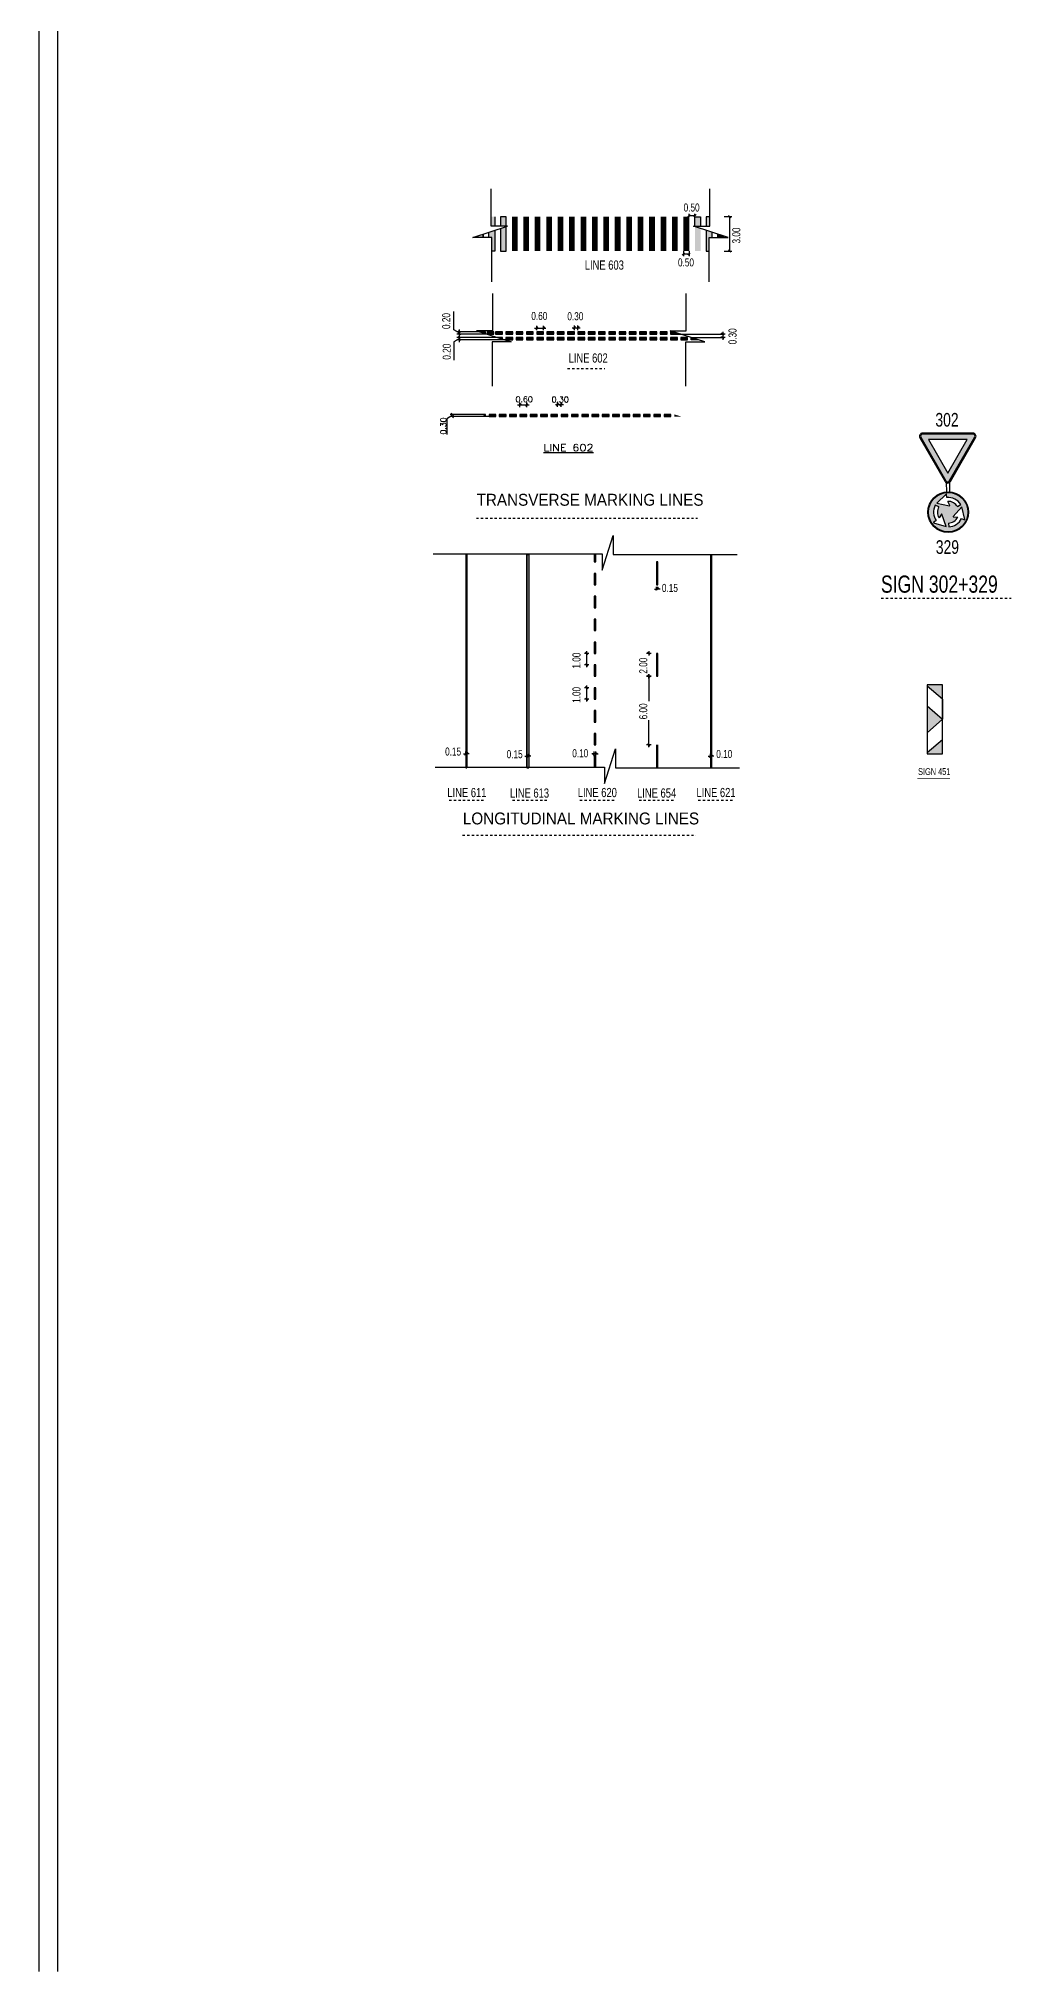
# Model space of a CAD drawing. Header units: metres. Extents: x 427982 to 431722, y 2905273 to 2906993.
# Drawn here: x 428908 to 429334, y 2905302 to 2906147 of the extents above; entities that cross this region are included whole.
import ezdxf
from ezdxf.enums import TextEntityAlignment as Align

# ---------------------------------------------------------------- set-up
doc = ezdxf.new("R2010")
doc.units = ezdxf.units.M
doc.linetypes.add('TI-620 150-200', pattern=[2, 1, -1])
for name, color, linetype in [('6_HAHI_Hatch Details 1.1', 7, 'Continuous'), ('DIM', 2, 'Continuous'), ('soma-marking', 7, 'Continuous'), ('TI-DETAILS', 7, 'Continuous')]:
    doc.layers.add(name, color=color, linetype=linetype)
doc.styles.add('JEREC', font='swisscl.ttf')
doc.styles.get("Standard").update_dxf_attribs({"font": 'simplex.shx'})

# ---------------------------------------------------------------- blocks, each defined once
blk = doc.blocks.new('454')
at = {"layer": '6_HAHI_Hatch Details 1.1'}
h = blk.add_hatch(color=1, dxfattribs=at)
h.dxf.hatch_style = 1
h.paths.add_polyline_path([(200419.31, 751882.84), (200412.53, 751882.84), (200412.53, 751882.24), (200412.59, 751882.24), (200419.31, 751876.56)])
h.paths.add_polyline_path([(200419.3, 751867.75), (200412.53, 751873.61), (200412.53, 751861.91)])
h.paths.add_polyline_path([(200419.31, 751858.96), (200412.53, 751853.28), (200412.53, 751852.65), (200419.31, 751852.65)])
blk.add_lwpolyline([(200419.31, 751882.84), (200412.53, 751882.84), (200412.53, 751852.65), (200419.31, 751852.65)], close=True)
at = {"flags": 128}
for points in [[(200419.31, 751876.56), (200412.59, 751882.24), (200412.53, 751882.24)], [(200412.59, 751882.24), (200412.53, 751873.61)], [(200419.31, 751876.56), (200419.3, 751867.75)], [(200412.53, 751873.61), (200419.3, 751867.75), (200412.53, 751861.91)], [(200412.53, 751853.28), (200419.31, 751858.96)]]:
    blk.add_lwpolyline(points, dxfattribs=at)

msp = doc.modelspace()

# ---------------------------------------------------------------- hatches: boundary and pattern name
at = {"layer": '6_HAHI_Hatch Details 1.1'}
h = msp.add_hatch(color=256, dxfattribs=at)
h.dxf.hatch_style = 1
h.paths.add_polyline_path([(429102.679, 2906061.809), (429100.179, 2906061.011), (429100.179, 2906060.363), (429102.679, 2906060.363)])
h.paths.add_polyline_path([(429112.679, 2906069.392), (429110.179, 2906069.392), (429110.179, 2906065.203), (429112.679, 2906065.203)])
h = msp.add_hatch(color=256, dxfattribs=at)
h.dxf.hatch_style = 1
h.paths.add_polyline_path([(429107.679, 2906065.203), (429106.204, 2906065.203), (429106.204, 2906069.392), (429107.679, 2906069.392)])
h.paths.add_polyline_path([(429106.429, 2906054.392), (429106.429, 2906060.363), (429105.179, 2906060.363), (429105.179, 2906062.608), (429107.679, 2906063.407), (429107.679, 2906054.392)])
h = msp.add_hatch(color=256, dxfattribs=at)
h.dxf.hatch_style = 1
h.paths.add_polyline_path([(429110.179, 2906054.392), (429112.679, 2906054.392), (429112.679, 2906065.005), (429110.179, 2906064.206)])
h = msp.add_hatch(color=256, dxfattribs=at)
h.dxf.hatch_style = 1
h.paths.add_polyline_path([(429197.698, 2906064.206), (429195.198, 2906065.005), (429195.198, 2906054.392), (429197.698, 2906054.392)])
h.paths.add_polyline_path([(429197.698, 2906069.392), (429195.198, 2906069.392), (429195.198, 2906065.203), (429197.698, 2906065.203)])
h = msp.add_hatch(color=256, dxfattribs=at)
h.dxf.hatch_style = 1
h.paths.add_polyline_path([(429200.198, 2906065.203), (429201.673, 2906065.203), (429201.673, 2906069.392), (429200.198, 2906069.392)])
h.paths.add_polyline_path([(429201.448, 2906054.392), (429201.448, 2906060.363), (429202.698, 2906060.363), (429202.698, 2906062.608), (429200.198, 2906063.407), (429200.198, 2906054.392)])
h = msp.add_hatch(color=256, dxfattribs=at)
h.dxf.hatch_style = 1
h.paths.add_polyline_path([(429207.698, 2906061.011), (429205.198, 2906061.809), (429205.198, 2906060.363), (429207.698, 2906060.363)])
at = {"layer": 'soma-marking'}
h = msp.add_hatch(color=256, dxfattribs=at)
h.dxf.hatch_style = 1
h.paths.add_polyline_path([(429101.506, 2905982.961), (429103.704, 2905982.259), (429103.704, 2905982.961)])
h = msp.add_hatch(color=256, dxfattribs=at)
h.dxf.hatch_style = 1
h.paths.add_polyline_path([(429108.204, 2905981.961), (429108.204, 2905982.961), (429105.204, 2905982.961), (429105.204, 2905981.961)])
h = msp.add_hatch(color=256, dxfattribs=at)
h.dxf.hatch_style = 1
h.paths.add_polyline_path([(429112.704, 2905981.961), (429112.704, 2905982.961), (429109.704, 2905982.961), (429109.704, 2905981.961)])
h = msp.add_hatch(color=256, dxfattribs=at)
h.dxf.hatch_style = 1
h.paths.add_polyline_path([(429117.204, 2905981.961), (429117.204, 2905982.961), (429114.204, 2905982.961), (429114.204, 2905981.961)])
h = msp.add_hatch(color=256, dxfattribs=at)
h.dxf.hatch_style = 1
h.paths.add_polyline_path([(429121.704, 2905981.961), (429121.704, 2905982.961), (429118.704, 2905982.961), (429118.704, 2905981.961)])
h = msp.add_hatch(color=256, dxfattribs=at)
h.dxf.hatch_style = 1
h.paths.add_polyline_path([(429126.204, 2905981.961), (429126.204, 2905982.961), (429123.204, 2905982.961), (429123.204, 2905981.961)])
h = msp.add_hatch(color=256, dxfattribs=at)
h.dxf.hatch_style = 1
h.paths.add_polyline_path([(429130.704, 2905981.961), (429130.704, 2905982.961), (429127.704, 2905982.961), (429127.704, 2905981.961)])
h = msp.add_hatch(color=256, dxfattribs=at)
h.dxf.hatch_style = 1
h.paths.add_polyline_path([(429135.204, 2905981.961), (429135.204, 2905982.961), (429132.204, 2905982.961), (429132.204, 2905981.961)])
h = msp.add_hatch(color=256, dxfattribs=at)
h.dxf.hatch_style = 1
h.paths.add_polyline_path([(429139.704, 2905981.961), (429139.704, 2905982.961), (429136.704, 2905982.961), (429136.704, 2905981.961)])
h = msp.add_hatch(color=256, dxfattribs=at)
h.dxf.hatch_style = 1
h.paths.add_polyline_path([(429144.204, 2905981.961), (429144.204, 2905982.961), (429141.204, 2905982.961), (429141.204, 2905981.961)])
h = msp.add_hatch(color=256, dxfattribs=at)
h.dxf.hatch_style = 1
h.paths.add_polyline_path([(429148.704, 2905981.961), (429148.704, 2905982.961), (429145.704, 2905982.961), (429145.704, 2905981.961)])
h = msp.add_hatch(color=256, dxfattribs=at)
h.dxf.hatch_style = 1
h.paths.add_polyline_path([(429153.204, 2905981.961), (429153.204, 2905982.961), (429150.204, 2905982.961), (429150.204, 2905981.961)])
h = msp.add_hatch(color=256, dxfattribs=at)
h.dxf.hatch_style = 1
h.paths.add_polyline_path([(429157.704, 2905981.961), (429157.704, 2905982.961), (429154.704, 2905982.961), (429154.704, 2905981.961)])
h = msp.add_hatch(color=256, dxfattribs=at)
h.dxf.hatch_style = 1
h.paths.add_polyline_path([(429162.204, 2905981.961), (429162.204, 2905982.961), (429159.204, 2905982.961), (429159.204, 2905981.961)])
h = msp.add_hatch(color=256, dxfattribs=at)
h.dxf.hatch_style = 1
h.paths.add_polyline_path([(429166.704, 2905981.961), (429166.704, 2905982.961), (429163.704, 2905982.961), (429163.704, 2905981.961)])
h = msp.add_hatch(color=256, dxfattribs=at)
h.dxf.hatch_style = 1
h.paths.add_polyline_path([(429171.204, 2905981.961), (429171.204, 2905982.961), (429168.204, 2905982.961), (429168.204, 2905981.961)])
h = msp.add_hatch(color=256, dxfattribs=at)
h.dxf.hatch_style = 1
h.paths.add_polyline_path([(429175.704, 2905981.961), (429175.704, 2905982.961), (429172.704, 2905982.961), (429172.704, 2905981.961)])
h = msp.add_hatch(color=256, dxfattribs=at)
h.dxf.hatch_style = 1
h.paths.add_polyline_path([(429180.204, 2905981.961), (429180.204, 2905982.961), (429177.204, 2905982.961), (429177.204, 2905981.961)])
h = msp.add_hatch(color=256, dxfattribs=at)
h.dxf.hatch_style = 1
h.paths.add_polyline_path([(429184.704, 2905981.961), (429184.704, 2905982.961), (429181.704, 2905982.961), (429181.704, 2905981.961)])
h = msp.add_hatch(color=256, dxfattribs=at)
h.dxf.hatch_style = 1
h.paths.add_polyline_path([(429189.204, 2905981.994), (429186.204, 2905982.953), (429186.204, 2905981.961), (429189.204, 2905981.961)])
at = {"layer": 'TI-DETAILS'}
h = msp.add_hatch(color=256, dxfattribs=at)
h.dxf.hatch_style = 1
h.paths.add_polyline_path([(429101.017, 2906019.048), (429103.692, 2906018.193), (429103.692, 2906019.048)])
h = msp.add_hatch(color=256, dxfattribs=at)
h.dxf.hatch_style = 1
h.paths.add_polyline_path([(429107.365, 2906018.048), (429107.365, 2906019.048), (429104.365, 2906019.048), (429104.365, 2906018.048)])
h = msp.add_hatch(color=256, dxfattribs=at)
h.dxf.hatch_style = 1
h.paths.add_polyline_path([(429111.038, 2906018.048), (429111.038, 2906019.048), (429108.038, 2906019.048), (429108.038, 2906018.048)])
h = msp.add_hatch(color=256, dxfattribs=at)
h.dxf.hatch_style = 1
h.paths.add_polyline_path([(429108.84, 2906016.548), (429111.038, 2906015.846), (429111.038, 2906016.548)])
h = msp.add_hatch(color=256, dxfattribs=at)
h.dxf.hatch_style = 1
h.paths.add_polyline_path([(429115.538, 2906018.048), (429115.538, 2906019.048), (429112.538, 2906019.048), (429112.538, 2906018.048)])
h = msp.add_hatch(color=256, dxfattribs=at)
h.dxf.hatch_style = 1
h.paths.add_polyline_path([(429115.538, 2906015.548), (429115.538, 2906016.548), (429112.538, 2906016.548), (429112.538, 2906015.548)])
h = msp.add_hatch(color=256, dxfattribs=at)
h.dxf.hatch_style = 1
h.paths.add_polyline_path([(429120.038, 2906018.048), (429120.038, 2906019.048), (429117.038, 2906019.048), (429117.038, 2906018.048)])
h = msp.add_hatch(color=256, dxfattribs=at)
h.dxf.hatch_style = 1
h.paths.add_polyline_path([(429120.038, 2906015.548), (429120.038, 2906016.548), (429117.038, 2906016.548), (429117.038, 2906015.548)])
h = msp.add_hatch(color=256, dxfattribs=at)
h.dxf.hatch_style = 1
h.paths.add_polyline_path([(429124.538, 2906018.048), (429124.538, 2906019.048), (429121.538, 2906019.048), (429121.538, 2906018.048)])
h = msp.add_hatch(color=256, dxfattribs=at)
h.dxf.hatch_style = 1
h.paths.add_polyline_path([(429124.538, 2906015.548), (429124.538, 2906016.548), (429121.538, 2906016.548), (429121.538, 2906015.548)])
h = msp.add_hatch(color=256, dxfattribs=at)
h.dxf.hatch_style = 1
h.paths.add_polyline_path([(429129.038, 2906018.048), (429129.038, 2906019.048), (429126.038, 2906019.048), (429126.038, 2906018.048)])
h = msp.add_hatch(color=256, dxfattribs=at)
h.dxf.hatch_style = 1
h.paths.add_polyline_path([(429129.038, 2906015.548), (429129.038, 2906016.548), (429126.038, 2906016.548), (429126.038, 2906015.548)])
h = msp.add_hatch(color=256, dxfattribs=at)
h.dxf.hatch_style = 1
h.paths.add_polyline_path([(429133.538, 2906018.048), (429133.538, 2906019.048), (429130.538, 2906019.048), (429130.538, 2906018.048)])
h = msp.add_hatch(color=256, dxfattribs=at)
h.dxf.hatch_style = 1
h.paths.add_polyline_path([(429133.538, 2906015.548), (429133.538, 2906016.548), (429130.538, 2906016.548), (429130.538, 2906015.548)])
h = msp.add_hatch(color=256, dxfattribs=at)
h.dxf.hatch_style = 1
h.paths.add_polyline_path([(429138.038, 2906018.048), (429138.038, 2906019.048), (429135.038, 2906019.048), (429135.038, 2906018.048)])
h = msp.add_hatch(color=256, dxfattribs=at)
h.dxf.hatch_style = 1
h.paths.add_polyline_path([(429138.038, 2906015.548), (429138.038, 2906016.548), (429135.038, 2906016.548), (429135.038, 2906015.548)])
h = msp.add_hatch(color=256, dxfattribs=at)
h.dxf.hatch_style = 1
h.paths.add_polyline_path([(429142.538, 2906018.048), (429142.538, 2906019.048), (429139.538, 2906019.048), (429139.538, 2906018.048)])
h = msp.add_hatch(color=256, dxfattribs=at)
h.dxf.hatch_style = 1
h.paths.add_polyline_path([(429142.538, 2906015.548), (429142.538, 2906016.548), (429139.538, 2906016.548), (429139.538, 2906015.548)])
h = msp.add_hatch(color=256, dxfattribs=at)
h.dxf.hatch_style = 1
h.paths.add_polyline_path([(429147.038, 2906018.048), (429147.038, 2906019.048), (429144.038, 2906019.048), (429144.038, 2906018.048)])
h = msp.add_hatch(color=256, dxfattribs=at)
h.dxf.hatch_style = 1
h.paths.add_polyline_path([(429147.038, 2906015.548), (429147.038, 2906016.548), (429144.038, 2906016.548), (429144.038, 2906015.548)])
h = msp.add_hatch(color=256, dxfattribs=at)
h.dxf.hatch_style = 1
h.paths.add_polyline_path([(429151.538, 2906018.048), (429151.538, 2906019.048), (429148.538, 2906019.048), (429148.538, 2906018.048)])
h = msp.add_hatch(color=256, dxfattribs=at)
h.dxf.hatch_style = 1
h.paths.add_polyline_path([(429151.538, 2906015.548), (429151.538, 2906016.548), (429148.538, 2906016.548), (429148.538, 2906015.548)])
h = msp.add_hatch(color=256, dxfattribs=at)
h.dxf.hatch_style = 1
h.paths.add_polyline_path([(429156.038, 2906018.048), (429156.038, 2906019.048), (429153.038, 2906019.048), (429153.038, 2906018.048)])
h = msp.add_hatch(color=256, dxfattribs=at)
h.dxf.hatch_style = 1
h.paths.add_polyline_path([(429156.038, 2906015.548), (429156.038, 2906016.548), (429153.038, 2906016.548), (429153.038, 2906015.548)])
h = msp.add_hatch(color=256, dxfattribs=at)
h.dxf.hatch_style = 1
h.paths.add_polyline_path([(429160.538, 2906018.048), (429160.538, 2906019.048), (429157.538, 2906019.048), (429157.538, 2906018.048)])
h = msp.add_hatch(color=256, dxfattribs=at)
h.dxf.hatch_style = 1
h.paths.add_polyline_path([(429160.538, 2906015.548), (429160.538, 2906016.548), (429157.538, 2906016.548), (429157.538, 2906015.548)])
h = msp.add_hatch(color=256, dxfattribs=at)
h.dxf.hatch_style = 1
h.paths.add_polyline_path([(429165.038, 2906018.048), (429165.038, 2906019.048), (429162.038, 2906019.048), (429162.038, 2906018.048)])
h = msp.add_hatch(color=256, dxfattribs=at)
h.dxf.hatch_style = 1
h.paths.add_polyline_path([(429165.038, 2906015.548), (429165.038, 2906016.548), (429162.038, 2906016.548), (429162.038, 2906015.548)])
h = msp.add_hatch(color=256, dxfattribs=at)
h.dxf.hatch_style = 1
h.paths.add_polyline_path([(429169.538, 2906018.048), (429169.538, 2906019.048), (429166.538, 2906019.048), (429166.538, 2906018.048)])
h = msp.add_hatch(color=256, dxfattribs=at)
h.dxf.hatch_style = 1
h.paths.add_polyline_path([(429169.538, 2906015.548), (429169.538, 2906016.548), (429166.538, 2906016.548), (429166.538, 2906015.548)])
h = msp.add_hatch(color=256, dxfattribs=at)
h.dxf.hatch_style = 1
h.paths.add_polyline_path([(429174.038, 2906018.048), (429174.038, 2906019.048), (429171.038, 2906019.048), (429171.038, 2906018.048)])
h = msp.add_hatch(color=256, dxfattribs=at)
h.dxf.hatch_style = 1
h.paths.add_polyline_path([(429174.038, 2906015.548), (429174.038, 2906016.548), (429171.038, 2906016.548), (429171.038, 2906015.548)])
h = msp.add_hatch(color=256, dxfattribs=at)
h.dxf.hatch_style = 1
h.paths.add_polyline_path([(429178.538, 2906018.048), (429178.538, 2906019.048), (429175.538, 2906019.048), (429175.538, 2906018.048)])
h = msp.add_hatch(color=256, dxfattribs=at)
h.dxf.hatch_style = 1
h.paths.add_polyline_path([(429178.538, 2906015.548), (429178.538, 2906016.548), (429175.538, 2906016.548), (429175.538, 2906015.548)])
h = msp.add_hatch(color=256, dxfattribs=at)
h.dxf.hatch_style = 1
h.paths.add_polyline_path([(429183.038, 2906018.048), (429183.038, 2906019.048), (429180.038, 2906019.048), (429180.038, 2906018.048)])
h = msp.add_hatch(color=256, dxfattribs=at)
h.dxf.hatch_style = 1
h.paths.add_polyline_path([(429183.038, 2906015.548), (429183.038, 2906016.548), (429180.038, 2906016.548), (429180.038, 2906015.548)])
h = msp.add_hatch(color=256, dxfattribs=at)
h.dxf.hatch_style = 1
h.paths.add_polyline_path([(429187.538, 2906018.458), (429185.69, 2906019.048), (429184.538, 2906019.048), (429184.538, 2906018.048), (429187.538, 2906018.048)])
h = msp.add_hatch(color=256, dxfattribs=at)
h.dxf.hatch_style = 1
h.paths.add_polyline_path([(429187.538, 2906015.548), (429187.538, 2906016.548), (429184.538, 2906016.548), (429184.538, 2906015.548)])
h = msp.add_hatch(color=256, dxfattribs=at)
h.dxf.hatch_style = 1
h.paths.add_polyline_path([(429192.038, 2906015.548), (429192.038, 2906016.548), (429189.038, 2906016.548), (429189.038, 2906015.548)])
h = msp.add_hatch(color=256, dxfattribs=at)
h.dxf.hatch_style = 1
h.paths.add_polyline_path([(429196.538, 2906015.581), (429193.538, 2906016.54), (429193.538, 2906015.548), (429196.538, 2906015.548)])
h = msp.add_hatch(color=1, dxfattribs=at)
h.paths.add_polyline_path([(429305.747, 2905974.266), (429294.713, 2905974.266, 0.5773503), (429293.943, 2905972.931), (429301.042, 2905960.635), (429303.782, 2905960.635), (429297.281, 2905971.893), (429305.747, 2905971.893)])
h.paths.add_polyline_path([(429317.552, 2905972.931, 0.5773503), (429316.782, 2905974.266), (429305.747, 2905974.266), (429305.747, 2905971.893), (429314.213, 2905971.893), (429307.713, 2905960.635), (429310.453, 2905960.635)])
h.paths.add_polyline_path([(429310.453, 2905960.635), (429307.713, 2905960.635), (429305.747, 2905957.23), (429305.747, 2905953.374, 0.2679492), (429306.518, 2905953.819)])
h.paths.add_polyline_path([(429303.782, 2905960.635), (429301.042, 2905960.635), (429304.977, 2905953.819, 0.2679492), (429305.747, 2905953.374), (429305.747, 2905957.23)])
h = msp.add_hatch(color=162, dxfattribs=at)
h.paths.add_polyline_path([(429305.946, 2905948.769), (429305.946, 2905946.592, -0.2595054), (429311.405, 2905943.554), (429309.996, 2905942.624, 0.2622131), (429305.946, 2905944.905), (429305.946, 2905944.574), (429306.605, 2905943.132, -0.6124869), (429306.501, 2905943.001), (429305.946, 2905943.113), (429305.946, 2905940.168), (429309.793, 2905940.168), (429311.884, 2905942.541), (429312.433, 2905940.168), (429314.547, 2905940.168, 0.4142136)])
h.paths.add_polyline_path([(429309.793, 2905940.168), (429305.946, 2905940.168), (429305.946, 2905931.567, 0.4142136), (429314.547, 2905940.168), (429312.433, 2905940.168), (429313.171, 2905936.978, -0.6285269), (429313.039, 2905936.872), (429311.778, 2905937.476, -0.28398), (429306.149, 2905933.747), (429306.047, 2905935.432, 0.2707075), (429310.121, 2905937.931), (429308.183, 2905938.115, -0.6124869), (429308.122, 2905938.271)])
h.paths.add_polyline_path([(429305.946, 2905940.168), (429301.209, 2905940.168, 0.1397298), (429301.921, 2905937.671), (429303.05, 2905939.257, -0.6124869), (429303.215, 2905939.232), (429305.032, 2905933.839), (429299.571, 2905935.506, -0.6285269), (429299.545, 2905935.673), (429300.698, 2905936.463, -0.1549121), (429299.522, 2905940.168), (429297.345, 2905940.168, 0.4142136), (429305.946, 2905931.567)])
h.paths.add_polyline_path([(429305.946, 2905943.113), (429300.921, 2905944.124), (429305.096, 2905948.02, -0.6285269), (429305.253, 2905947.958), (429305.361, 2905946.565, -0.0227947), (429305.946, 2905946.592), (429305.946, 2905948.769, 0.4142136), (429297.345, 2905940.168), (429299.522, 2905940.168, -0.1236292), (429300.284, 2905943.203), (429301.794, 2905942.448, 0.1262039), (429301.209, 2905940.168), (429305.946, 2905940.168)])
for points in [[(429095.04, 2905921.711), (429095.04, 2905828.39), (429095.54, 2905828.39), (429095.54, 2905921.711)], [(429151.923, 2905921.711), (429151.173, 2905921.711), (429151.173, 2905918.39), (429151.923, 2905918.39)], [(429201.999, 2905921.711), (429201.999, 2905828.39), (429202.499, 2905828.39), (429202.499, 2905921.711)], [(429151.923, 2905913.39), (429151.173, 2905913.39), (429151.173, 2905908.39), (429151.923, 2905908.39)], [(429178.476, 2905908.39), (429178.976, 2905908.39), (429178.976, 2905918.39), (429178.476, 2905918.39)], [(429151.923, 2905903.39), (429151.173, 2905903.39), (429151.173, 2905898.39), (429151.923, 2905898.39)], [(429151.923, 2905893.39), (429151.173, 2905893.39), (429151.173, 2905888.39), (429151.923, 2905888.39)], [(429151.923, 2905883.39), (429151.173, 2905883.39), (429151.173, 2905878.39), (429151.923, 2905878.39)], [(429178.476, 2905868.39), (429178.976, 2905868.39), (429178.976, 2905878.39), (429178.476, 2905878.39)], [(429151.923, 2905873.39), (429151.173, 2905873.39), (429151.173, 2905868.39), (429151.923, 2905868.39)], [(429151.923, 2905863.39), (429151.173, 2905863.39), (429151.173, 2905858.39), (429151.923, 2905858.39)], [(429151.923, 2905853.39), (429151.173, 2905853.39), (429151.173, 2905848.39), (429151.923, 2905848.39)], [(429151.923, 2905843.39), (429151.173, 2905843.39), (429151.173, 2905838.39), (429151.923, 2905838.39)], [(429178.476, 2905828.39), (429178.976, 2905828.39), (429178.976, 2905838.39), (429178.476, 2905838.39)], [(429151.173, 2905828.615), (429151.923, 2905828.615), (429151.923, 2905833.39), (429151.173, 2905833.39)]]:
    msp.add_hatch(color=256, dxfattribs=at).paths.add_polyline_path(points)
h = msp.add_hatch(color=256, dxfattribs=at)
h.dxf.hatch_style = 1
h.paths.add_polyline_path([(429121.8, 2905828.39), (429121.8, 2905921.711), (429122.55, 2905921.711), (429122.55, 2905828.39)])

# ---------------------------------------------------------------- linework, layer by layer
for p, q in [((428908.319, 2906992.6), (428908.319, 2905301.967)), ((428916.48, 2906992.6), (428916.48, 2905301.967)), ((429107.679, 2906069.392), (429107.679, 2906065.203)), ((429192.698, 2906069.392), (429192.698, 2906070.706)), ((429195.198, 2906069.806), (429192.698, 2906069.806)), ((429195.198, 2906069.392), (429195.198, 2906070.706)), ((429201.673, 2906069.392), (429200.198, 2906069.392)), ((429200.198, 2906069.392), (429200.198, 2906065.203)), ((429210.465, 2906054.392), (429210.465, 2906069.392)), ((429190.198, 2906054.392), (429190.198, 2906052.214)), ((429190.198, 2906053.114), (429192.698, 2906053.114)), ((429192.698, 2906054.392), (429192.698, 2906052.214)), ((429208.01, 2906054.392), (429211.365, 2906054.392))]:
    msp.add_line(p, q)
for points in [[(429107.679, 2906063.407), (429107.679, 2906054.392), (429106.429, 2906054.392)], [(429112.679, 2906065.203), (429112.679, 2906069.392), (429110.179, 2906069.392), (429110.179, 2906065.203)], [(429110.179, 2906064.206), (429110.179, 2906054.392), (429112.679, 2906054.392), (429112.679, 2906065.005)], [(429195.198, 2906065.203), (429195.198, 2906069.392), (429197.698, 2906069.392), (429197.698, 2906065.203)], [(429200.198, 2906063.407), (429200.198, 2906054.392), (429201.448, 2906054.392)], [(429105.179, 2906060.363), (429105.179, 2906062.608)], [(429202.698, 2906060.363), (429202.698, 2906062.608)]]:
    msp.add_lwpolyline(points)
at = {"const_width": 2.5, "flags": 128}
for points in [[(429116.448, 2906069.392), (429116.448, 2906054.392)], [(429121.448, 2906069.392), (429121.448, 2906054.392)], [(429126.448, 2906069.392), (429126.448, 2906054.392)], [(429131.448, 2906069.392), (429131.448, 2906054.392)], [(429136.448, 2906069.392), (429136.448, 2906054.392)], [(429141.448, 2906069.392), (429141.448, 2906054.392)], [(429146.448, 2906069.392), (429146.448, 2906054.392)], [(429151.448, 2906069.392), (429151.448, 2906054.392)], [(429156.448, 2906069.392), (429156.448, 2906054.392)], [(429161.448, 2906069.392), (429161.448, 2906054.392)], [(429166.448, 2906069.392), (429166.448, 2906054.392)], [(429171.448, 2906069.392), (429171.448, 2906054.392)], [(429176.448, 2906069.392), (429176.448, 2906054.392)], [(429181.448, 2906069.392), (429181.448, 2906054.392)], [(429186.448, 2906069.392), (429186.448, 2906054.392)], [(429191.448, 2906069.392), (429191.448, 2906054.392)]]:
    msp.add_lwpolyline(points, dxfattribs=at)
at = {"flags": 128}
for points in [[(429211.365, 2906069.392), (429208.01, 2906069.392)], [(429100.179, 2906061.011), (429100.179, 2906060.363)], [(429102.679, 2906061.809), (429102.679, 2906060.363)], [(429102.679, 2906060.363), (429102.679, 2906061.809)], [(429205.198, 2906061.809), (429205.198, 2906060.363)], [(429205.198, 2906060.363), (429205.198, 2906061.809)], [(429207.698, 2906061.011), (429207.698, 2906060.363)]]:
    msp.add_lwpolyline(points, dxfattribs=at)
at = {"layer": 'DIM'}
for p, q in [((429119.204, 2905987.63), (429118.204, 2905986.63)), ((429118.704, 2905986.13), (429118.704, 2905988.13)), ((429121.204, 2905986.63), (429122.204, 2905987.63)), ((429121.704, 2905986.13), (429121.704, 2905988.13)), ((429135.704, 2905987.736), (429134.704, 2905986.736)), ((429135.204, 2905986.236), (429135.204, 2905988.236)), ((429136.204, 2905986.736), (429137.204, 2905987.736)), ((429136.704, 2905986.236), (429136.704, 2905988.236)), ((429090.159, 2905982.961), (429088.159, 2905982.961)), ((429090.159, 2905981.961), (429088.159, 2905981.961)), ((429089.659, 2905982.461), (429088.659, 2905983.461)), ((429088.659, 2905982.461), (429089.659, 2905981.461)), ((429105.204, 2905981.961), (429089.053, 2905981.961)), ((429117.704, 2905987.13), (429122.704, 2905987.13))]:
    msp.add_line(p, q, dxfattribs=at)
for points in [[(429089.159, 2905982.461), (429086.765, 2905981.029), (429086.765, 2905974.176)], [(429103.704, 2905982.259), (429103.704, 2905982.961), (429089.053, 2905982.961)]]:
    msp.add_lwpolyline(points, dxfattribs=at)
at = {"layer": 'soma-marking'}
msp.add_line((429134.204, 2905987.236), (429137.704, 2905987.236), dxfattribs=at)
for points in [[(429108.204, 2905982.961), (429105.204, 2905982.961), (429105.204, 2905981.961), (429108.204, 2905981.961)], [(429112.704, 2905982.961), (429109.704, 2905982.961), (429109.704, 2905981.961), (429112.704, 2905981.961)], [(429117.204, 2905982.961), (429114.204, 2905982.961), (429114.204, 2905981.961), (429117.204, 2905981.961)], [(429121.704, 2905982.961), (429118.704, 2905982.961), (429118.704, 2905981.961), (429121.704, 2905981.961)], [(429126.204, 2905982.961), (429123.204, 2905982.961), (429123.204, 2905981.961), (429126.204, 2905981.961)], [(429130.704, 2905982.961), (429127.704, 2905982.961), (429127.704, 2905981.961), (429130.704, 2905981.961)], [(429135.204, 2905982.961), (429132.204, 2905982.961), (429132.204, 2905981.961), (429135.204, 2905981.961)], [(429139.704, 2905982.961), (429136.704, 2905982.961), (429136.704, 2905981.961), (429139.704, 2905981.961)], [(429144.204, 2905982.961), (429141.204, 2905982.961), (429141.204, 2905981.961), (429144.204, 2905981.961)], [(429148.704, 2905982.961), (429145.704, 2905982.961), (429145.704, 2905981.961), (429148.704, 2905981.961)], [(429153.204, 2905982.961), (429150.204, 2905982.961), (429150.204, 2905981.961), (429153.204, 2905981.961)], [(429157.704, 2905982.961), (429154.704, 2905982.961), (429154.704, 2905981.961), (429157.704, 2905981.961)], [(429162.204, 2905982.961), (429159.204, 2905982.961), (429159.204, 2905981.961), (429162.204, 2905981.961)], [(429166.704, 2905982.961), (429163.704, 2905982.961), (429163.704, 2905981.961), (429166.704, 2905981.961)], [(429171.204, 2905982.961), (429168.204, 2905982.961), (429168.204, 2905981.961), (429171.204, 2905981.961)], [(429175.704, 2905982.961), (429172.704, 2905982.961), (429172.704, 2905981.961), (429175.704, 2905981.961)], [(429180.204, 2905982.961), (429177.204, 2905982.961), (429177.204, 2905981.961), (429180.204, 2905981.961)], [(429184.704, 2905982.961), (429181.704, 2905982.961), (429181.704, 2905981.961), (429184.704, 2905981.961)]]:
    msp.add_lwpolyline(points, close=True, dxfattribs=at)
at = {"layer": 'soma-marking', "linetype": 'TI-620 150-200', "const_width": 0.3, "flags": 128}
msp.add_lwpolyline([(429292.404, 2905823.663), (429306.762, 2905823.663)], dxfattribs=at)
at = {"layer": 'TI-DETAILS', "color": 0, "linetype": 'ByBlock', "lineweight": -2}
for p, q in [((429192.198, 2906069.306), (429193.198, 2906070.306)), ((429194.698, 2906069.306), (429195.698, 2906070.306)), ((429210.965, 2906068.892), (429209.965, 2906069.892)), ((429209.965, 2906054.892), (429210.965, 2906053.892)), ((429189.698, 2906052.614), (429190.698, 2906053.614)), ((429192.198, 2906052.614), (429193.198, 2906053.614)), ((429126.538, 2906021.218), (429125.538, 2906020.218)), ((429128.538, 2906020.218), (429129.538, 2906021.218)), ((429143.038, 2906021.323), (429142.038, 2906020.323)), ((429143.538, 2906020.323), (429144.538, 2906021.323)), ((429092.646, 2906018.548), (429091.646, 2906019.548)), ((429091.646, 2906018.548), (429092.646, 2906017.548)), ((429092.646, 2906016.048), (429091.646, 2906017.048)), ((429091.646, 2906016.048), (429092.646, 2906015.048)), ((429207.888, 2906017.548), (429206.888, 2906018.548)), ((429206.888, 2906017.048), (429207.888, 2906016.048)), ((429177.976, 2905906.04), (429178.976, 2905907.04)), ((429179.476, 2905907.04), (429178.476, 2905906.04)), ((429148.394, 2905877.89), (429147.394, 2905878.89)), ((429175.548, 2905877.89), (429174.548, 2905878.89)), ((429147.394, 2905873.89), (429148.394, 2905872.89)), ((429148.394, 2905862.89), (429147.394, 2905863.89)), ((429147.394, 2905858.89), (429148.394, 2905857.89)), ((429174.548, 2905838.89), (429175.548, 2905837.89)), ((429094.54, 2905833.976), (429095.54, 2905834.976)), ((429096.04, 2905834.976), (429095.04, 2905833.976)), ((429121.3, 2905832.975), (429122.3, 2905833.975)), ((429123.05, 2905833.975), (429122.05, 2905832.975)), ((429150.673, 2905833.937), (429151.673, 2905834.937)), ((429152.423, 2905834.937), (429151.423, 2905833.937)), ((429201.499, 2905832.913), (429202.499, 2905833.913)), ((429202.999, 2905833.913), (429201.999, 2905832.913))]:
    msp.add_line(p, q, dxfattribs=at)
at = {"layer": 'TI-DETAILS', "color": 7}
for p, q in [((429126.038, 2906019.718), (429126.038, 2906021.718)), ((429129.038, 2906019.718), (429129.038, 2906021.718)), ((429142.538, 2906019.823), (429142.538, 2906021.823)), ((429144.038, 2906019.823), (429144.038, 2906021.823)), ((429093.146, 2906019.048), (429091.146, 2906019.048)), ((429093.146, 2906018.048), (429091.146, 2906018.048)), ((429093.146, 2906016.548), (429091.146, 2906016.548)), ((429093.146, 2906015.548), (429091.146, 2906015.548)), ((429104.365, 2906018.048), (429092.04, 2906018.048)), ((429112.538, 2906015.548), (429092.04, 2906015.548)), ((429092.146, 2906020.048), (429092.146, 2906017.048)), ((429092.146, 2906017.548), (429092.146, 2906014.548)), ((429125.038, 2906020.718), (429130.038, 2906020.718)), ((429141.538, 2906020.823), (429145.038, 2906020.823)), ((429187.538, 2906018.048), (429207.388, 2906018.048)), ((429208.388, 2906018.048), (429206.388, 2906018.048)), ((429208.388, 2906016.548), (429206.388, 2906016.548)), ((429207.388, 2906019.048), (429207.388, 2906015.548)), ((429148.894, 2905878.39), (429146.894, 2905878.39)), ((429147.894, 2905872.39), (429147.894, 2905879.39)), ((429176.048, 2905878.39), (429174.048, 2905878.39)), ((429175.048, 2905879.39), (429175.048, 2905877.496)), ((429148.894, 2905873.39), (429146.894, 2905873.39)), ((429175.048, 2905869.39), (429175.048, 2905857.504)), ((429175.048, 2905867.39), (429175.048, 2905869.285)), ((429148.894, 2905863.39), (429146.894, 2905863.39)), ((429147.894, 2905857.39), (429147.894, 2905864.39)), ((429148.894, 2905858.39), (429146.894, 2905858.39)), ((429175.048, 2905837.39), (429175.048, 2905849.277)), ((429151.173, 2905833.437), (429151.173, 2905835.437)), ((429151.923, 2905833.437), (429151.923, 2905835.437)), ((429176.048, 2905838.39), (429174.048, 2905838.39)), ((429151.173, 2905834.437), (429150.173, 2905834.437)), ((429151.923, 2905834.437), (429152.923, 2905834.437))]:
    msp.add_line(p, q, dxfattribs=at)
at = {"layer": 'TI-DETAILS', "linetype": 'TI-620 150-200'}
for p, q in [((429139.538, 2906002.98), (429155.799, 2906002.98)), ((429099.664, 2905937.57), (429196.347, 2905937.57)), ((429276.669, 2905902.596), (429333.538, 2905902.596)), ((429087.823, 2905814.17), (429103.263, 2905814.17)), ((429115.51, 2905814.17), (429130.951, 2905814.17)), ((429144.916, 2905814.17), (429160.357, 2905814.17)), ((429170.794, 2905814.17), (429186.235, 2905814.17)), ((429196.672, 2905814.17), (429212.112, 2905814.17)), ((429093.658, 2905798.911), (429195.674, 2905798.911))]:
    msp.add_line(p, q, dxfattribs=at)
at = {"layer": 'TI-DETAILS'}
for p, q in [((429293.557, 2905972.709), (429304.592, 2905953.597)), ((429293.943, 2905972.931), (429304.977, 2905953.819)), ((429316.782, 2905974.711), (429294.713, 2905974.711)), ((429316.782, 2905974.266), (429294.713, 2905974.266)), ((429306.518, 2905953.819), (429317.552, 2905972.931)), ((429306.903, 2905953.597), (429317.937, 2905972.709)), ((429305.076, 2905953.111), (429305.129, 2905949.055)), ((429305.361, 2905946.565), (429305.253, 2905947.958)), ((429306.48, 2905953.148), (429306.532, 2905949.074)), ((429301.794, 2905942.448), (429300.284, 2905943.203)), ((429303.05, 2905939.257), (429301.921, 2905937.671)), ((429306.605, 2905943.132), (429305.796, 2905944.902)), ((429308.183, 2905938.115), (429310.121, 2905937.931)), ((429309.996, 2905942.624), (429311.405, 2905943.554)), ((429311.778, 2905937.476), (429313.039, 2905936.872)), ((429300.698, 2905936.463), (429299.545, 2905935.673)), ((429306.047, 2905935.432), (429306.149, 2905933.747)), ((429095.54, 2905921.711), (429095.54, 2905828.39)), ((429122.55, 2905921.711), (429122.55, 2905828.39)), ((429201.999, 2905921.711), (429201.999, 2905828.39)), ((429202.499, 2905921.711), (429202.499, 2905828.39)), ((429095.54, 2905828.39), (429095.04, 2905828.39)), ((429122.55, 2905828.39), (429121.8, 2905828.39))]:
    msp.add_line(p, q, dxfattribs=at)
at = {"layer": 'TI-DETAILS', "color": 7}
for points in [[(429106.429, 2906040.983), (429106.429, 2906060.363), (429098.153, 2906060.363), (429113.299, 2906065.203), (429106.204, 2906065.203), (429106.204, 2906081.558)], [(429201.448, 2906040.983), (429201.448, 2906060.363), (429209.724, 2906060.363), (429194.578, 2906065.203), (429201.673, 2906065.203), (429201.673, 2906081.558)], [(429106.775, 2906035.83), (429106.775, 2906019.475), (429099.68, 2906019.475), (429114.826, 2906014.635), (429106.55, 2906014.635), (429106.55, 2905995.256)], [(429191.222, 2905995.256), (429191.222, 2906014.635), (429199.498, 2906014.635), (429184.353, 2906019.475), (429191.447, 2906019.475), (429191.447, 2906035.83)], [(429092.146, 2906018.548), (429089.752, 2906019.98), (429089.752, 2906027.997)], [(429092.146, 2906016.048), (429089.752, 2906014.617), (429089.752, 2906006.631)], [(429080.739, 2905921.936), (429154.684, 2905921.936), (429154.684, 2905914.841), (429159.524, 2905929.987), (429159.524, 2905921.711), (429213.698, 2905921.711)], [(429177.476, 2905906.54), (429178.476, 2905906.54), (429178.476, 2905907.54)], [(429179.976, 2905906.54), (429178.976, 2905906.54), (429178.976, 2905907.54)], [(429081.693, 2905828.615), (429155.637, 2905828.615), (429155.637, 2905821.521), (429160.477, 2905836.666), (429160.477, 2905828.39), (429214.652, 2905828.39)], [(429094.04, 2905834.476), (429095.04, 2905834.476), (429095.04, 2905835.476)], [(429096.54, 2905834.476), (429095.54, 2905834.476), (429095.54, 2905835.476)], [(429120.8, 2905833.475), (429121.8, 2905833.475), (429121.8, 2905834.475)], [(429123.55, 2905833.475), (429122.55, 2905833.475), (429122.55, 2905834.475)], [(429200.999, 2905833.413), (429201.999, 2905833.413), (429201.999, 2905834.413)], [(429203.499, 2905833.413), (429202.499, 2905833.413), (429202.499, 2905834.413)]]:
    msp.add_lwpolyline(points, dxfattribs=at)
at = {"layer": 'TI-DETAILS'}
for points in [[(429103.692, 2906018.193), (429103.692, 2906019.048), (429101.017, 2906019.048), (429092.04, 2906019.048)], [(429111.038, 2906015.846), (429111.038, 2906016.548), (429108.84, 2906016.548), (429092.04, 2906016.548)], [(429185.69, 2906019.048), (429184.538, 2906019.048), (429184.538, 2906018.048), (429187.538, 2906018.048), (429187.538, 2906018.458)], [(429196.538, 2906015.548), (429193.538, 2906015.548), (429193.538, 2906016.548), (429207.388, 2906016.548)], [(429095.04, 2905921.711), (429095.04, 2905828.39), (429095.54, 2905828.39)], [(429121.8, 2905921.711), (429121.8, 2905828.39), (429122.55, 2905828.39)], [(429151.173, 2905921.711), (429151.173, 2905918.39), (429151.923, 2905918.39), (429151.923, 2905921.711)], [(429178.476, 2905838.39), (429178.476, 2905828.39), (429178.976, 2905828.39), (429178.976, 2905838.39)], [(429151.923, 2905828.615), (429151.923, 2905833.39), (429151.173, 2905833.39), (429151.173, 2905828.615)]]:
    msp.add_lwpolyline(points, dxfattribs=at)
for points in [[(429107.365, 2906019.048), (429104.365, 2906019.048), (429104.365, 2906018.048), (429107.365, 2906018.048)], [(429111.038, 2906019.048), (429108.038, 2906019.048), (429108.038, 2906018.048), (429111.038, 2906018.048)], [(429115.538, 2906019.048), (429112.538, 2906019.048), (429112.538, 2906018.048), (429115.538, 2906018.048)], [(429115.538, 2906016.548), (429112.538, 2906016.548), (429112.538, 2906015.548), (429115.538, 2906015.548)], [(429120.038, 2906019.048), (429117.038, 2906019.048), (429117.038, 2906018.048), (429120.038, 2906018.048)], [(429120.038, 2906016.548), (429117.038, 2906016.548), (429117.038, 2906015.548), (429120.038, 2906015.548)], [(429124.538, 2906019.048), (429121.538, 2906019.048), (429121.538, 2906018.048), (429124.538, 2906018.048)], [(429124.538, 2906016.548), (429121.538, 2906016.548), (429121.538, 2906015.548), (429124.538, 2906015.548)], [(429129.038, 2906019.048), (429126.038, 2906019.048), (429126.038, 2906018.048), (429129.038, 2906018.048)], [(429129.038, 2906016.548), (429126.038, 2906016.548), (429126.038, 2906015.548), (429129.038, 2906015.548)], [(429133.538, 2906019.048), (429130.538, 2906019.048), (429130.538, 2906018.048), (429133.538, 2906018.048)], [(429133.538, 2906016.548), (429130.538, 2906016.548), (429130.538, 2906015.548), (429133.538, 2906015.548)], [(429138.038, 2906019.048), (429135.038, 2906019.048), (429135.038, 2906018.048), (429138.038, 2906018.048)], [(429138.038, 2906016.548), (429135.038, 2906016.548), (429135.038, 2906015.548), (429138.038, 2906015.548)], [(429142.538, 2906019.048), (429139.538, 2906019.048), (429139.538, 2906018.048), (429142.538, 2906018.048)], [(429142.538, 2906016.548), (429139.538, 2906016.548), (429139.538, 2906015.548), (429142.538, 2906015.548)], [(429147.038, 2906019.048), (429144.038, 2906019.048), (429144.038, 2906018.048), (429147.038, 2906018.048)], [(429147.038, 2906016.548), (429144.038, 2906016.548), (429144.038, 2906015.548), (429147.038, 2906015.548)], [(429151.538, 2906019.048), (429148.538, 2906019.048), (429148.538, 2906018.048), (429151.538, 2906018.048)], [(429151.538, 2906016.548), (429148.538, 2906016.548), (429148.538, 2906015.548), (429151.538, 2906015.548)], [(429156.038, 2906019.048), (429153.038, 2906019.048), (429153.038, 2906018.048), (429156.038, 2906018.048)], [(429156.038, 2906016.548), (429153.038, 2906016.548), (429153.038, 2906015.548), (429156.038, 2906015.548)], [(429160.538, 2906019.048), (429157.538, 2906019.048), (429157.538, 2906018.048), (429160.538, 2906018.048)], [(429160.538, 2906016.548), (429157.538, 2906016.548), (429157.538, 2906015.548), (429160.538, 2906015.548)], [(429165.038, 2906019.048), (429162.038, 2906019.048), (429162.038, 2906018.048), (429165.038, 2906018.048)], [(429165.038, 2906016.548), (429162.038, 2906016.548), (429162.038, 2906015.548), (429165.038, 2906015.548)], [(429169.538, 2906019.048), (429166.538, 2906019.048), (429166.538, 2906018.048), (429169.538, 2906018.048)], [(429169.538, 2906016.548), (429166.538, 2906016.548), (429166.538, 2906015.548), (429169.538, 2906015.548)], [(429174.038, 2906019.048), (429171.038, 2906019.048), (429171.038, 2906018.048), (429174.038, 2906018.048)], [(429174.038, 2906016.548), (429171.038, 2906016.548), (429171.038, 2906015.548), (429174.038, 2906015.548)], [(429178.538, 2906019.048), (429175.538, 2906019.048), (429175.538, 2906018.048), (429178.538, 2906018.048)], [(429178.538, 2906016.548), (429175.538, 2906016.548), (429175.538, 2906015.548), (429178.538, 2906015.548)], [(429183.038, 2906019.048), (429180.038, 2906019.048), (429180.038, 2906018.048), (429183.038, 2906018.048)], [(429183.038, 2906016.548), (429180.038, 2906016.548), (429180.038, 2906015.548), (429183.038, 2906015.548)], [(429187.538, 2906016.548), (429184.538, 2906016.548), (429184.538, 2906015.548), (429187.538, 2906015.548)], [(429192.038, 2906016.548), (429189.038, 2906016.548), (429189.038, 2906015.548), (429192.038, 2906015.548)], [(429314.213, 2905971.893), (429297.281, 2905971.893), (429305.747, 2905957.23)], [(429095.04, 2905921.711), (429095.04, 2905828.39), (429095.54, 2905828.39), (429095.54, 2905921.711)], [(429121.8, 2905828.39), (429121.8, 2905921.711), (429122.55, 2905921.711), (429122.55, 2905828.39)], [(429151.173, 2905913.39), (429151.173, 2905908.39), (429151.923, 2905908.39), (429151.923, 2905913.39)], [(429178.476, 2905918.39), (429178.476, 2905908.39), (429178.976, 2905908.39), (429178.976, 2905918.39)], [(429151.173, 2905903.39), (429151.173, 2905898.39), (429151.923, 2905898.39), (429151.923, 2905903.39)], [(429151.173, 2905893.39), (429151.173, 2905888.39), (429151.923, 2905888.39), (429151.923, 2905893.39)], [(429151.173, 2905883.39), (429151.173, 2905878.39), (429151.923, 2905878.39), (429151.923, 2905883.39)], [(429178.476, 2905878.39), (429178.476, 2905868.39), (429178.976, 2905868.39), (429178.976, 2905878.39)], [(429151.173, 2905873.39), (429151.173, 2905868.39), (429151.923, 2905868.39), (429151.923, 2905873.39)], [(429151.173, 2905863.39), (429151.173, 2905858.39), (429151.923, 2905858.39), (429151.923, 2905863.39)], [(429151.173, 2905853.39), (429151.173, 2905848.39), (429151.923, 2905848.39), (429151.923, 2905853.39)], [(429151.173, 2905843.39), (429151.173, 2905838.39), (429151.923, 2905838.39), (429151.923, 2905843.39)]]:
    msp.add_lwpolyline(points, close=True, dxfattribs=at)
for points in [[(429305.253, 2905947.958, 0.6285269), (429305.096, 2905948.02), (429300.921, 2905944.124), (429306.501, 2905943.001, 0.6124869), (429306.605, 2905943.132)], [(429299.545, 2905935.673, 0.6285269), (429299.571, 2905935.506), (429305.032, 2905933.839), (429303.215, 2905939.232, 0.6124869), (429303.05, 2905939.257)], [(429313.039, 2905936.872, 0.6285269), (429313.171, 2905936.978), (429311.884, 2905942.541), (429308.122, 2905938.271, 0.6124869), (429308.183, 2905938.115)]]:
    msp.add_lwpolyline(points, format="xyb", dxfattribs=at)
at = {"layer": 'TI-DETAILS', "color": 0, "linetype": 'ByBlock', "lineweight": -2}
msp.add_lwpolyline([(429175.548, 2905867.89), (429174.548, 2905868.89)], close=True, dxfattribs=at)
at = {"layer": 'TI-DETAILS', "color": 7}
msp.add_lwpolyline([(429176.048, 2905868.39), (429174.048, 2905868.39)], close=True, dxfattribs=at)
at = {"layer": 'TI-DETAILS'}
for radius in [8.897, 8.601]:
    msp.add_circle((429305.946, 2905940.168), radius, dxfattribs=at)
for centre, radius, start, end in [((429294.713, 2905973.376), 1.335, 90, 210), ((429294.713, 2905973.376), 0.89, 90, 210), ((429316.782, 2905973.376), 1.335, 330, 90), ((429316.782, 2905973.376), 0.89, 330, 90), ((429305.747, 2905954.264), 1.335, 210, 330), ((429305.747, 2905954.264), 0.89, 210, 330), ((429305.946, 2905940.168), 6.424, 31.809314, 95.223266), ((429305.946, 2905940.168), 6.424, 151.809314, 215.223266), ((429305.946, 2905940.168), 4.737, 151.228297, 211.817711), ((429305.946, 2905940.168), 4.737, 31.228297, 91.817711), ((429305.946, 2905940.168), 4.737, 271.228297, 331.817711), ((429305.946, 2905940.168), 6.424, 271.809314, 335.223266)]:
    msp.add_arc(centre, radius, start, end, dxfattribs=at)

# ---------------------------------------------------------------- block references
at = {"layer": 'soma-marking'}
msp.add_blockref('454', (228884.168, 2153981.822), dxfattribs=at)

# ---------------------------------------------------------------- texts
at = {"layer": 'DIM'}
for s, p in [('0.60', (429116.812, 2905988.314)), ('0.30', (429132.562, 2905988.186))]:
    msp.add_text(s, height=2.5, dxfattribs=at).set_placement(p)
msp.add_text('0.30', height=2.5, rotation=90, dxfattribs=at).set_placement((429086.482, 2905974.121))
at = {"layer": 'soma-marking', "linetype": 'TI-620 150-200', "width": 1.2}
msp.add_text('%%ULINE 602', height=3, dxfattribs=at).set_placement((429128.965, 2905966.892))
at = {"layer": 'soma-marking', "linetype": 'TI-620 150-200', "style": 'JEREC'}
msp.add_text('SIGN 451', height=3, dxfattribs=at).set_placement((429292.773, 2905825.228))
at = {"layer": 'TI-DETAILS', "color": 1, "style": 'JEREC'}
for s, p in [('0.50', (429190.28, 2906071.678)), ('0.50', (429187.812, 2906047.671)), ('0.60', (429123.697, 2906024.243)), ('0.30', (429139.447, 2906024.116)), ('0.15', (429180.784, 2905905.294)), ('0.15', (429086.002, 2905833.734)), ('0.15', (429112.912, 2905832.571)), ('0.10', (429141.598, 2905832.984)), ('0.10', (429204.55, 2905832.67))]:
    msp.add_text(s, height=3.5, dxfattribs=at).set_placement(p)
for s, p in [('3.00', (429215.043, 2906057.689)), ('0.20', (429088.247, 2906020.285)), ('0.20', (429088.451, 2906006.883)), ('0.30', (429213.397, 2906013.597)), ('1.00', (429145.18, 2905871.75)), ('2.00', (429174.373, 2905869.544)), ('1.00', (429145.18, 2905856.75)), ('6.00', (429174.373, 2905849.552))]:
    msp.add_text(s, height=3.5, rotation=90, dxfattribs=at).set_placement(p)
at = {"layer": 'TI-DETAILS', "linetype": 'TI-620 150-200', "style": 'JEREC'}
for s, height, p in [('LINE 603', 4, (429147.062, 2906046.258)), ('LINE 602', 4, (429140.001, 2906005.608)), ('SIGN 302+329', 7.5, (429276.536, 2905904.956)), ('LINE 611', 4, (429086.985, 2905815.556)), ('LINE 613', 4, (429114.354, 2905815.331)), ('LINE 620', 4, (429144.001, 2905815.556)), ('LINE 654', 4, (429169.927, 2905815.331)), ('LINE 621', 4, (429195.9, 2905815.556))]:
    msp.add_text(s, height=height, dxfattribs=at).set_placement(p)
at = {"layer": 'TI-DETAILS', "color": 7, "style": 'JEREC', "oblique": 0}
for s, p in [('302', (429305.408, 2905980.591)), ('329', (429305.593, 2905924.919))]:
    msp.add_text(s, height=5.9315, dxfattribs=at).set_placement(p, align=Align.MIDDLE_CENTER)
at = {"layer": 'TI-DETAILS', "linetype": 'TI-620 150-200', "style": 'JEREC', "width": 1.25}
for s, p in [('TRANSVERSE MARKING LINES', (429099.761, 2905943.002)), ('LONGITUDINAL MARKING LINES', (429093.755, 2905803.616))]:
    msp.add_text(s, height=5.2, dxfattribs=at).set_placement(p)

doc.saveas('drawing.dxf')
